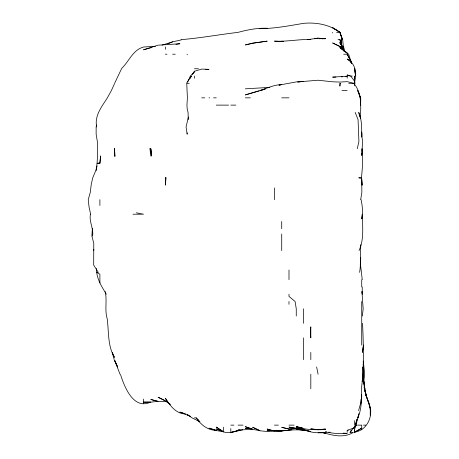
<?xml version="1.0" encoding="UTF-8"?>
<svg xmlns="http://www.w3.org/2000/svg" width="459" height="459" viewBox="0 0 459 459"><rect width="100%" height="100%" fill="white"/><g stroke="black" fill="none" stroke-linecap="round" stroke-linejoin="round"><path stroke-width="0.69" d="M90.389 214.215C88.971 221.76 93.756 228.519 92.615 236.035M354.577 81.977L354.652 76.028L354.577 78.673M96.476 268.435L96.706 272.399L98.295 272.399L93.682 265.124L93.774 243.304L91.875 236.035L92.368 228.76L92.615 230.068M361.858 152.79L361.721 155.481L362.599 141.481L361.721 135.124M361.927 151.447L362.065 148.756C363.189 158.441 362.409 168.189 361.468 177.851L358.777 177.851L361.721 178.155L361.858 192.396L360.676 199.665M341.261 41.643L341.37 39.658L341.525 44.948M360.791 244.63C360.338 253.896 361.038 263.162 359.638 272.399M360.263 265.124L360.705 257.855L360.562 265.124L362.26 279.674M358.8 413.892L357.808 417.862C361.072 410.644 361.52 402.491 361.485 394.717M370.189 413.232C370.906 407.741 368.238 402.474 366.609 397.362M166.032 177.851L165.349 185.12L165.349 177.851L166.032 177.851L165.349 178M99.89 163.301L100.59 156.031L99.89 163.301L97.056 163.301L96.235 170.576M362.38 316.039L363.172 308.764L361.944 291.608M362.363 379.513C363.958 360.814 363.367 342.035 362.553 323.308M347.176 432.407L347.176 430.611L354.451 427.587L356.413 425.132L357.142 419.182M370.143 415.217L370.769 410.587L369.036 403.318L366.575 396.691M363.717 381.498L364.704 374.223L363.281 360.998M354.451 430.697L355.186 426.526M93.647 250.58L93.888 249.26M354.566 82.637L355.771 76.028L354.48 68.752L355.547 76.028C356.471 69.234 353.252 62.309 347.176 59.045L350.67 61.477L351.519 63.462M362.128 381.498L363.505 374.223L362.96 366.948L362.989 374.223L361.457 388.767L361.721 397.213L360.648 403.318L358.565 410.587M357.263 148.756L358.915 141.481L358.066 119.661L355.186 112.392M358.863 413.892L357.94 417.862L355.289 425.132L356.413 425.132M96.62 124.951L96.138 126.936L96.143 134.212L97.348 141.481L97.578 156.031L97.056 163.301L99.89 163.02M355.289 425.132L356.941 419.182M97.096 165.946L95.753 170.576L92.615 178.144L91.146 185.12L90.274 192.396L88.231 199.665L89.052 206.94L90.63 214.215M188.408 117.016L186.061 126.936L187.169 134.212L187.134 132.886M359.018 250.58C364.343 239.225 362.421 226.321 362.289 214.215L361.721 218.857C363.092 212.494 362.432 205.971 361.095 199.665M114.635 83.297L121.71 68.385C129.174 61.317 132.726 49.997 143.529 47.019L155.429 46.279M187.697 82.086L190.347 76.028L194.438 71.753L194.438 71.248L201.713 69.085L208.988 69.326L205.678 69.561M114.434 83.859L111.365 90.572L107.165 98.203C101.594 106.849 94.382 115.852 96.642 126.936M354.451 428.23L355.932 425.132M351.158 430.588L350.194 432.407L351.611 429.985M190.055 78.449L191.501 76.028L187.169 82.081L186.744 83.297L187.392 97.842L186.939 105.117L187.169 108.703L188.058 112.392L188.253 119.661M192.315 74.433L194.438 71.248M192.849 73.888L194.438 71.753M354.451 426.945L349.93 432.407L353.384 432.407C344.107 438.213 332.838 435.608 323.084 432.585L325.356 433.25L322.006 432.55L325.356 432.407C317.944 433.428 310.393 432.59 303.537 429.509L310.146 431.391M354.451 429.951L354.451 432.384L361.721 428.167L354.451 432.177C367.429 430.531 374.079 415.114 368.996 403.731L366.414 396.042L364.71 388.767L363.93 381.498L364.538 388.767L363.281 374.883M347.176 430.611L348.266 429.767M150.799 47.782L151.906 47.443L143.529 49.813L158.074 45.183L179.894 43.731L175.929 44.339M167.77 43.966L172.618 41.792L181.196 39.967M265.187 88.937L259.897 90.549C266.96 88.312 274.006 84.703 281.717 84.599L279.072 85.196M260.855 90.572L265.279 89.006M172.618 41.861L162.038 45.148M252.622 92.729L245.353 94.933L259.237 90.773M231.852 432.407L238.078 430.536L230.808 432.407L242.708 429.842M252.622 92.798L259.237 90.888M279.072 85.099L296.262 81.914L303.537 81.438L298.247 81.931M285.022 430.278L281.717 430.915C291.121 429.825 300.903 428.993 310.146 431.443M322.052 38.82L325.356 38.338L319.407 38.791M297.587 81.96L318.081 80.222L332.632 81.805L339.901 82.069L347.176 81.656L353.763 83.297C362.117 93.131 360.86 106.385 360.349 118.342M341.226 76.888L342.546 76.733M345.191 76.423L347.176 76.194L332.632 77.123L335.936 77.083M269.817 87.388L245.353 88.817M291.637 429.842C283.484 430.726 274.993 432.464 267.172 429.033L274.442 430.955L281.717 430.961L267.172 430.674L269.817 430.731M181.035 39.658C200.09 38.103 218.903 34.632 237.877 32.388L238.078 32.348C247.579 29.829 257.287 27.833 267.172 28.274L259.897 28.676C274.694 28.584 289.084 25.779 303.537 23.352C316.136 22.141 329.711 24.579 339.901 32.388L342.684 39.658L343.384 46.933M166.669 401.373L158.074 401.43L150.799 399.491L158.074 401.321L150.799 402.176L143.529 402.147L150.799 402.015C133.707 410.312 124.601 387.344 120.625 374.86M240.063 429.848L238.078 430.037L252.622 429.354M302.877 427.995L296.262 428.557L288.992 427.099L296.262 428.201M296.927 428.178L301.552 428.012M322.711 38.785L325.356 38.722L318.081 38.149L307.599 39.658L310.812 39.457C298.654 39.216 286.628 41.809 274.442 41.144L283.037 41.494M336.619 32.388L339.092 32.388M337.973 39.658L339.901 39.658L341.823 46.273M343.332 50.238L342.294 46.933L343.097 46.933L343.9 50.897M165.349 54.208L166.961 54.208M172.618 54.208L175.252 54.208M343.659 54.208L346.855 54.208M194.438 68.752L198.403 68.752M350.613 76.028L352.282 76.028M187.169 83.297L189.217 83.297M348.76 83.297L354.451 83.297M341.949 90.572L347.176 90.572M201.713 97.842L204.754 97.842M208.988 97.842L209.654 97.842M213.573 97.842L216.258 97.842M245.353 97.842L250.304 97.842M281.717 97.842L288.992 97.842M216.258 105.117L228.599 105.117M230.808 105.117L235.869 105.117M149.95 148.756L150.799 148.756L151.585 156.031L150.799 148.894L149.95 148.756L150.799 156.031L150.799 148.756M114.434 156.031L115.06 156.031L114.434 148.756L114.434 156.031L114.354 148.756L114.434 155.647L115.06 156.031M132.99 214.215L135.669 214.215M136.254 214.215L143.529 214.215L136.254 212.792M120.442 374.223L120.011 374.223L114.664 360.338L117.636 366.948L114.434 360.326M194.438 417.862L196.171 417.862L199.195 420.49M230.808 425.132L233.912 425.132M238.078 425.132L242.966 425.132M274.442 425.132L278.343 425.132M288.992 425.132L294.133 425.132M357.504 425.132L361.721 425.132L361.721 429.773M363.453 425.132L365.829 425.132M299.572 427.897L296.262 427.863L302.877 428.224M318.081 432.619L325.356 432.768L323.348 432.585M271.137 430.76L274.442 430.835L267.172 431.471L259.897 430.8L252.622 427.249L259.897 430.565L252.622 429.44L245.353 426.698L251.302 428.591M230.808 432.607L225.26 432.407L216.258 428.935L223.533 431.81L216.258 430.548L208.988 428.155L216.258 430.301C207.675 430.444 200.784 424.586 196.171 417.862M343.206 433.147L347.176 433.359C339.844 434.151 332.546 433.296 325.356 431.913L326.722 432.017M328.764 432.16L330.13 432.258M251.302 428.729L245.353 428.258L252.622 429.01M185.843 413.909C176.227 414.213 169.979 405.469 165.349 398.223L168.591 403.318L170.318 404.356L165.349 401.046L158.074 397.207L165.349 400.673M323.371 429.354L325.356 429.647C315.562 429.756 305.539 430.278 296.262 426.486L301.552 427.777M183.198 412.991L179.894 412.084L190.474 416.319M188.988 415.429L187.169 414.62L192.057 417.862L199.894 421.798M349.511 76.028L347.176 74.932L350.693 76.028L354.451 81.059L355.128 83.297M339.901 46.606L332.632 42.957L341.054 46.933L344.99 51.534M341.84 48.843L339.901 46.933L347.176 53.135L339.901 47.656L348.679 54.208L350.917 61.477L347.176 54.208L351.227 61.477L351.594 63.462M343.78 50.748L344.749 51.706M343.097 46.933L339.901 43.031L340.607 44.144M342.041 48.608L340.853 46.933L341.53 48.143M341.307 45.257L342.007 46.376M106.362 294.219C102.214 287.397 97.681 280.529 96.706 272.399L99.89 274.189L99.89 282.996M342.053 46.336L339.901 42.153L341.49 45.739M364.159 387.494L366.213 396.042L364.239 386.122M364.159 387.448L366.196 396.042M351.623 63.462L350.837 61.477L351.152 62.803M342.294 46.933L343.711 50.897M339.901 39.658L341.542 45.607M343.619 46.933L344.893 51.563M364.194 386.122L364.911 388.767L363.763 382.158M364.727 390.093L366.334 396.042M114.188 359.678L112.277 352.403L114.434 357.377C107.446 345.518 108.955 331.57 107.165 318.575C104.457 309.825 107.331 300.41 105.18 291.574M365.662 394.057L366.144 396.042M359.77 117.016L358.743 112.392C362.122 120.172 361.669 128.738 361.721 137.034L362.042 134.212L361.721 131.974M316.63 366.948L318.081 374.223M361.91 291.608L362.289 294.219L362.237 286.944M362.392 185.12L361.721 179.463L361.835 185.12M341.903 46.273L341.135 39.658L341.462 44.948M360.447 100.487L360.355 97.842L357.71 90.572L360.763 97.842L360.608 105.117L360.539 103.132M360.998 399.347L361.101 403.318M361.721 279.674L361.721 286.944M361.721 301.494L361.721 345.128M354.451 83.945L354.451 85.885M354.451 420.662L354.451 425.132M354.451 426.004L354.451 427.587M347.176 76.028L347.176 78.15M332.632 32.388L332.632 32.945M310.812 352.403L310.812 359.678M310.812 374.223L310.812 388.767M303.537 308.764L303.537 323.308M303.537 337.858L303.537 359.678M296.262 316.039L296.262 308.764L295.091 301.494L288.992 296.405L288.992 294.219M288.992 269.978L288.992 279.674M288.992 301.494L288.992 304.323M281.717 221.485L281.717 228.76M281.717 234.015L281.717 250.58M274.442 187.909L274.442 199.665M230.808 428.528L230.808 431.896M223.533 427.157L223.533 430.846M194.438 76.028L194.438 78.26M187.169 54.208L187.169 54.828M165.349 46.933L165.349 49.297M143.529 399.072L143.529 403.318M99.89 199.665L99.89 205.489M340.228 83.297L339.901 86.131L339.901 83.297L340.228 83.297M310.812 326.957L310.37 330.583L310.812 337.858L310.812 326.957M363.488 345.128L362.375 352.403L363.505 345.128M252.622 43.18L245.353 44.959L252.622 43.244L267.172 41.138L252.622 43.18M318.081 38.149L314.776 38.74L318.081 38.189M325.356 429.067L318.081 429.762L310.812 428.89L318.081 429.641L325.356 429.067M296.262 428.534L288.992 429.079L281.717 427.358L288.992 429.016L296.262 428.534M283.037 41.304L281.717 41.27L283.037 41.327M303.537 430.014L296.262 429.412L303.537 430.037M339.901 32.268L332.632 27.695L339.901 32.388L342.357 39.658L339.901 32.268M223.533 431.856L216.258 427.094L223.533 431.896"/></g></svg>
